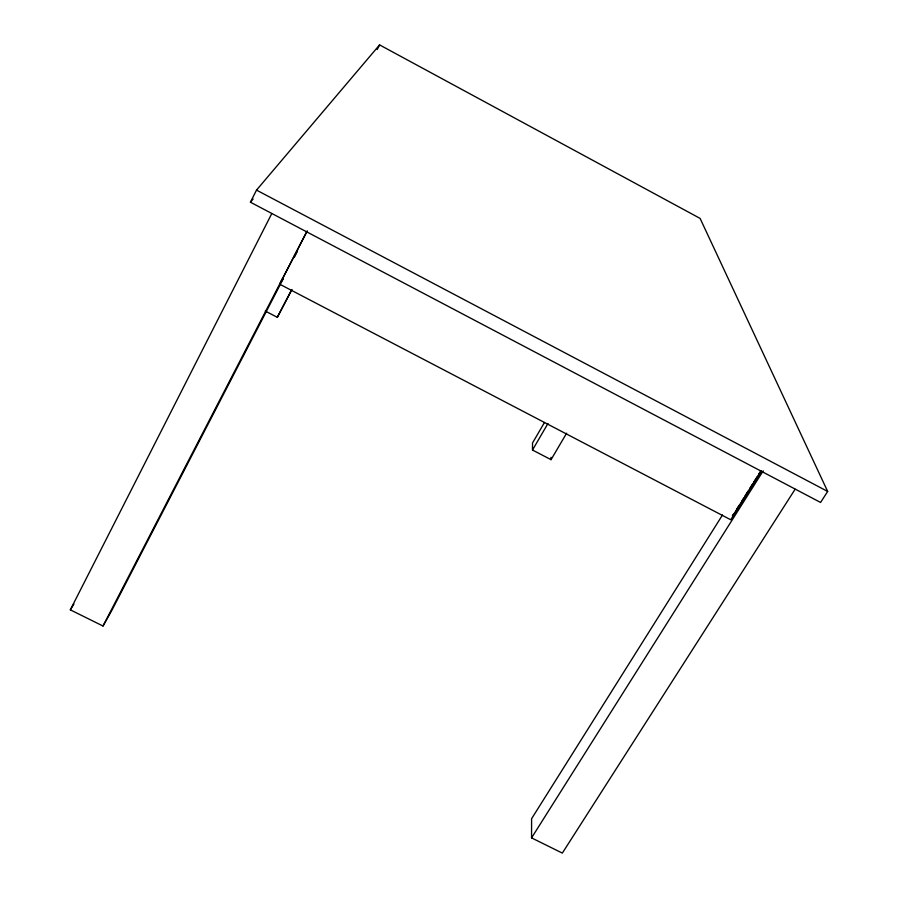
<?xml version="1.0" encoding="UTF-8"?>
<svg xmlns="http://www.w3.org/2000/svg" width="898" height="898" viewBox="0 0 898 898"><rect width="100%" height="100%" fill="white"/><g stroke="black" fill="none" stroke-linecap="round" stroke-linejoin="round"><path stroke-width="1.35" d="M795.1 489.253L562.328 853.1L531.549 837.879L531.594 818.707L722.497 514.992M566.616 433.195L551.046 459.675L532.492 450.021L532.514 443.017L544.457 422.509M250.419 202.207L256.514 190.107L379.585 44.9L700.092 218.405L827.675 491.453L820.57 502.453L250.419 202.207L253.113 198.986M283.297 278.616L111.722 610.595L103.012 626.018L70.325 609.854L271.813 213.499M377.216 49.513L379.585 44.9M282.892 278.111L281.175 281.613L282.937 278.515M103.012 626.018L306.667 231.852M761.111 471.562L730.714 519.751L279.716 284.206L307.296 230.842M293.758 257.569L297.586 250.172M294.218 257.479L297.44 251.26M265.292 311.067L277.302 317.32L291.502 289.998M292.018 289.482L277.302 317.32M283.151 278.021L279.716 284.206M532.492 450.021L547.982 423.463M70.325 609.854L73.928 604.028M736.865 508.919L739.11 505.35M742.107 500.613L743.6 498.233M745.093 495.864L748.09 491.116M749.583 488.736L752.58 484M754.073 481.62L757.07 476.872M758.563 474.503L760.808 470.945M760.988 471.035L733.947 513.903A5.242 1.482 -62.4 0 1 732.51 515.789M531.549 837.879L763.188 470.844M256.514 190.107L827.675 491.453M550.979 457.306L551.046 459.675M733.868 513.667A5.231 1.482 -62.4 0 1 732.442 515.542"/></g></svg>
